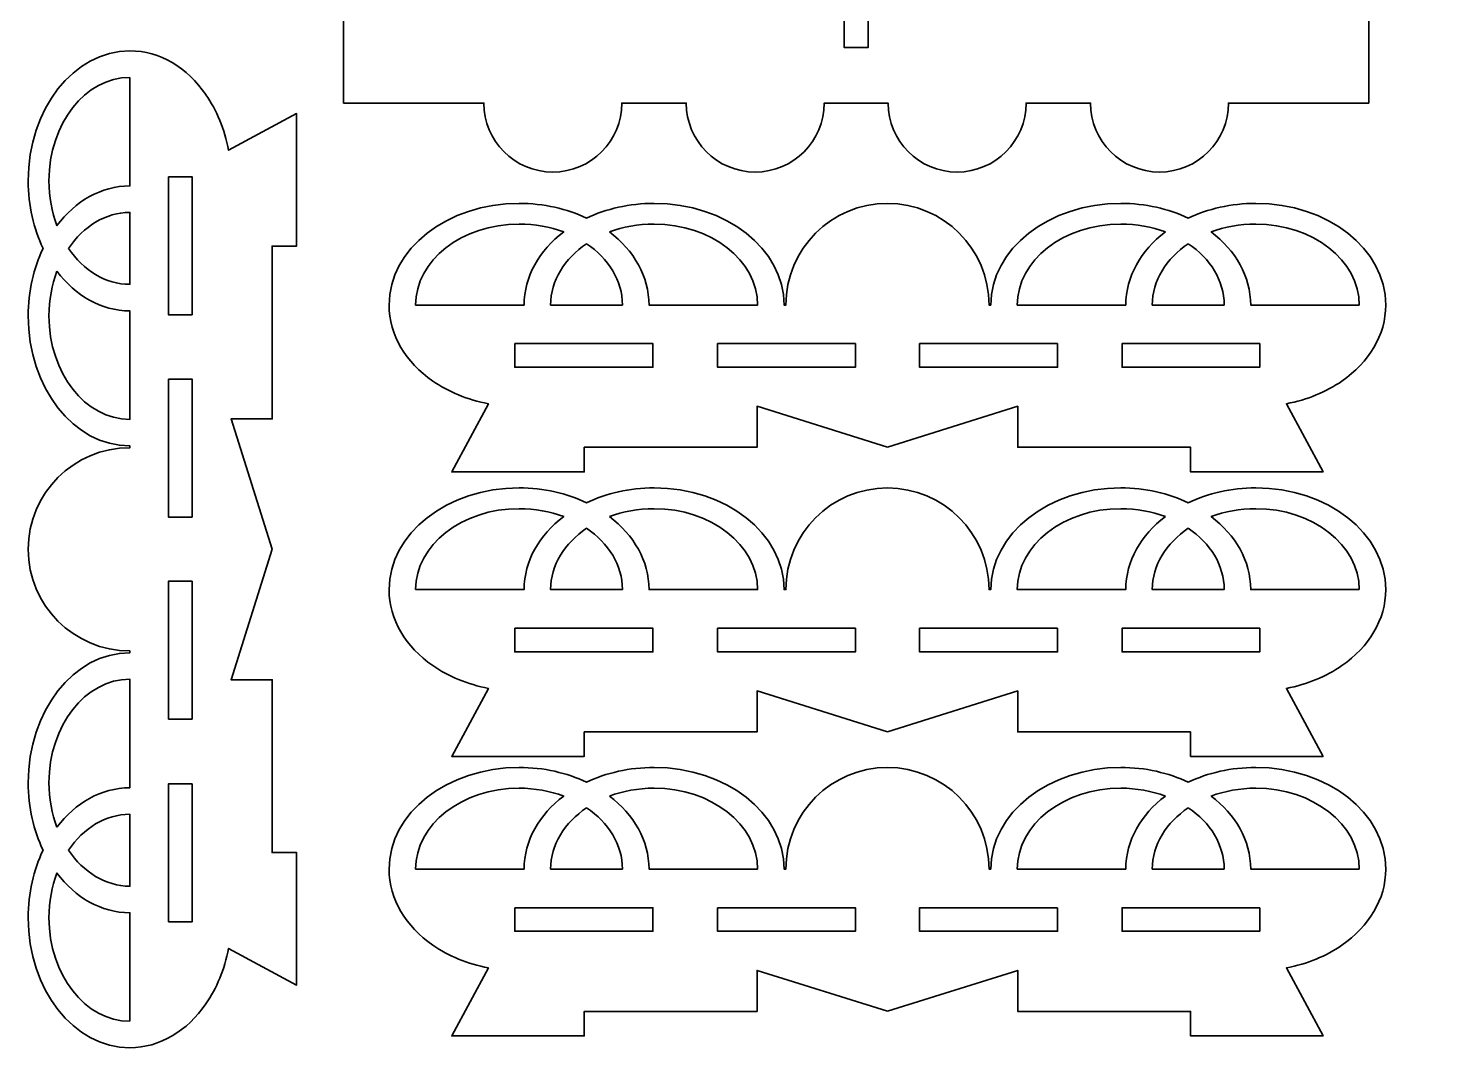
# Model space of a CAD drawing. Header units: inches. Extents: x 2 to 208, y 0 to 297.
# Drawn here: x 2.2 to 207.7, y 0.1 to 148.5 of the extents above; entities that cross this region are included whole.
import ezdxf

# ---------------------------------------------------------------- set-up
doc = ezdxf.new("R2010")
doc.units = ezdxf.units.IN
doc.header["$MEASUREMENT"] = 0
doc.layers.add('$DDT_AUDIT_GENERATED_(3B)', color=7, linetype='Continuous')

# ---------------------------------------------------------------- blocks, each defined once
blk = doc.blocks.new('block 20')
at = {"layer": '$DDT_AUDIT_GENERATED_(3B)', "color": 250, "lineweight": 35, "true_color": 0x231f20}
blk.add_lwpolyline([(122.73, 145.7), (121.01, 145.7), (121.01, 156.18), (122.73, 156.18)], dxfattribs=at)
blk = doc.blocks.new('block 19')
at = {"layer": '$DDT_AUDIT_GENERATED_(3B)'}
blk.add_blockref('block 20', (0, 0), dxfattribs=at)
blk = doc.blocks.new('block 30')
at = {"layer": '$DDT_AUDIT_GENERATED_(3B)', "color": 250, "lineweight": 35, "true_color": 0x231f20}
blk.add_open_spline([(48.13, 212.23), (48.13, 212.23), (48.13, 207.3), (48.13, 207.3), (48.03, 207.3), (47.93, 207.3), (47.83, 207.3), (42.28, 207.3), (37.79, 202.8), (37.79, 197.26), (37.79, 191.71), (42.28, 187.22), (47.83, 187.22), (47.93, 187.22), (48.03, 187.22), (48.13, 187.22), (48.13, 187.22), (48.13, 177.84), (48.13, 177.84), (48.03, 177.84), (47.93, 177.84), (47.83, 177.84), (42.28, 177.84), (37.79, 173.34), (37.79, 167.8), (37.79, 162.25), (42.28, 157.76), (47.83, 157.76), (47.93, 157.76), (48.03, 157.76), (48.13, 157.76), (48.13, 157.76), (48.13, 137.63), (48.13, 137.63), (48.13, 137.63), (68.54, 137.63), (68.54, 137.63), (68.54, 132.08), (73.03, 127.59), (78.58, 127.59), (84.13, 127.59), (88.62, 132.08), (88.62, 137.63), (88.62, 137.63), (98, 137.63), (98, 137.63), (98, 132.08), (102.49, 127.59), (108.04, 127.59), (113.59, 127.59), (118.08, 132.08), (118.08, 137.63), (118.08, 137.63), (122.73, 137.63), (122.73, 137.63)], degree=3, knots=[0, 0, 0, 0, 1, 1, 1, 2, 2, 2, 3, 3, 3, 4, 4, 4, 5, 5, 5, 6, 6, 6, 7, 7, 7, 8, 8, 8, 9, 9, 9, 10, 10, 10, 11, 11, 11, 12, 12, 12, 13, 13, 13, 14, 14, 14, 15, 15, 15, 16, 16, 16, 17, 17, 17, 18, 18, 18, 18], dxfattribs=at)
blk = doc.blocks.new('block 29')
at = {"layer": '$DDT_AUDIT_GENERATED_(3B)'}
blk.add_blockref('block 30', (0, 0), dxfattribs=at)
blk = doc.blocks.new('block 52')
at = {"layer": '$DDT_AUDIT_GENERATED_(3B)', "color": 250, "lineweight": 35, "true_color": 0x231f20}
blk.add_lwpolyline([(122.74, 145.7), (124.46, 145.7), (124.46, 156.18), (122.74, 156.18)], dxfattribs=at)
blk = doc.blocks.new('block 51')
at = {"layer": '$DDT_AUDIT_GENERATED_(3B)'}
blk.add_blockref('block 52', (0, 0), dxfattribs=at)
blk = doc.blocks.new('block 62')
at = {"layer": '$DDT_AUDIT_GENERATED_(3B)', "color": 250, "lineweight": 35, "true_color": 0x231f20}
blk.add_open_spline([(197.34, 212.23), (197.34, 212.23), (197.34, 207.3), (197.34, 207.3), (197.44, 207.3), (197.54, 207.3), (197.64, 207.3), (203.19, 207.3), (207.68, 202.8), (207.68, 197.26), (207.68, 191.71), (203.19, 187.22), (197.64, 187.22), (197.54, 187.22), (197.44, 187.22), (197.34, 187.22), (197.34, 187.22), (197.34, 177.84), (197.34, 177.84), (197.44, 177.84), (197.54, 177.84), (197.64, 177.84), (203.19, 177.84), (207.68, 173.34), (207.68, 167.8), (207.68, 162.25), (203.19, 157.76), (197.64, 157.76), (197.54, 157.76), (197.44, 157.76), (197.34, 157.76), (197.34, 157.76), (197.34, 137.63), (197.34, 137.63), (197.34, 137.63), (176.93, 137.63), (176.93, 137.63), (176.93, 132.08), (172.44, 127.59), (166.89, 127.59), (161.35, 127.59), (156.85, 132.08), (156.85, 137.63), (156.85, 137.63), (147.47, 137.63), (147.47, 137.63), (147.47, 132.08), (142.98, 127.59), (137.43, 127.59), (131.89, 127.59), (127.39, 132.08), (127.39, 137.63), (127.39, 137.63), (122.74, 137.63), (122.74, 137.63)], degree=3, knots=[0, 0, 0, 0, 1, 1, 1, 2, 2, 2, 3, 3, 3, 4, 4, 4, 5, 5, 5, 6, 6, 6, 7, 7, 7, 8, 8, 8, 9, 9, 9, 10, 10, 10, 11, 11, 11, 12, 12, 12, 13, 13, 13, 14, 14, 14, 15, 15, 15, 16, 16, 16, 17, 17, 17, 18, 18, 18, 18], dxfattribs=at)
blk = doc.blocks.new('block 61')
at = {"layer": '$DDT_AUDIT_GENERATED_(3B)'}
blk.add_blockref('block 62', (0, 0), dxfattribs=at)
blk = doc.blocks.new('block 2')
at = {"layer": '$DDT_AUDIT_GENERATED_(3B)'}
for name in ['block 29', 'block 61', 'block 19', 'block 51']:
    blk.add_blockref(name, (0, 0), dxfattribs=at)
blk = doc.blocks.new('block 68')
at = {"layer": '$DDT_AUDIT_GENERATED_(3B)', "color": 250, "lineweight": 35, "true_color": 0x231f20}
blk.add_open_spline([(127.28, 87.54), (127.28, 87.54), (108.3, 93.5), (108.3, 93.5), (108.3, 93.5), (108.3, 87.53), (108.3, 87.53), (108.3, 87.53), (83.15, 87.53), (83.15, 87.53), (83.15, 87.53), (83.15, 83.96), (83.15, 83.96), (83.15, 83.96), (63.86, 83.96), (63.86, 83.96), (63.86, 83.96), (69.21, 93.87), (69.21, 93.87), (66.15, 94.45), (63.39, 95.6), (61.12, 97.17), (61.11, 97.18), (61.11, 97.18), (61.11, 97.18), (57.2, 99.89), (54.74, 103.84), (54.74, 108.24), (54.74, 116.41), (63.21, 123.03), (73.66, 123.03), (77.26, 123.03), (80.63, 122.25), (83.49, 120.88), (86.36, 122.25), (89.72, 123.03), (93.32, 123.03), (103.77, 123.03), (112.24, 116.41), (112.24, 108.24), (112.24, 108.24), (112.5, 108.24), (112.5, 108.24), (112.5, 116.41), (119.12, 123.03), (127.28, 123.03)], degree=3, knots=[0, 0, 0, 0, 1, 1, 1, 2, 2, 2, 3, 3, 3, 4, 4, 4, 5, 5, 5, 6, 6, 6, 7, 7, 7, 8, 8, 8, 9, 9, 9, 10, 10, 10, 11, 11, 11, 12, 12, 12, 13, 13, 13, 14, 14, 14, 15, 15, 15, 15], dxfattribs=at)
blk = doc.blocks.new('block 67')
at = {"layer": '$DDT_AUDIT_GENERATED_(3B)'}
blk.add_blockref('block 68', (0, 0), dxfattribs=at)
blk = doc.blocks.new('block 70')
at = {"layer": '$DDT_AUDIT_GENERATED_(3B)', "color": 250, "lineweight": 35, "true_color": 0x231f20}
blk.add_lwpolyline([(73.04, 102.62), (93.14, 102.62), (93.14, 99.18), (73.04, 99.18), (73.04, 102.62)], dxfattribs=at)
blk = doc.blocks.new('block 69')
at = {"layer": '$DDT_AUDIT_GENERATED_(3B)'}
blk.add_blockref('block 70', (0, 0), dxfattribs=at)
blk = doc.blocks.new('block 72')
at = {"layer": '$DDT_AUDIT_GENERATED_(3B)', "color": 250, "lineweight": 35, "true_color": 0x231f20}
blk.add_lwpolyline([(102.56, 102.62), (122.63, 102.62), (122.63, 99.18), (102.56, 99.18), (102.56, 102.62)], dxfattribs=at)
blk = doc.blocks.new('block 71')
at = {"layer": '$DDT_AUDIT_GENERATED_(3B)'}
blk.add_blockref('block 72', (0, 0), dxfattribs=at)
blk = doc.blocks.new('block 74')
at = {"layer": '$DDT_AUDIT_GENERATED_(3B)', "color": 250, "lineweight": 35, "true_color": 0x231f20}
blk.add_open_spline([(58.6, 108.24), (58.6, 108.24), (74.4, 108.24), (74.4, 108.24), (74.4, 112.41), (76.61, 116.18), (80.16, 118.87), (78.19, 119.6), (75.99, 120.02), (73.66, 120.02), (65.34, 120.02), (58.6, 114.75), (58.6, 108.24)], degree=3, knots=[0, 0, 0, 0, 1, 1, 1, 2, 2, 2, 3, 3, 3, 4, 4, 4, 4], dxfattribs=at)
blk = doc.blocks.new('block 73')
at = {"layer": '$DDT_AUDIT_GENERATED_(3B)'}
blk.add_blockref('block 74', (0, 0), dxfattribs=at)
blk = doc.blocks.new('block 76')
at = {"layer": '$DDT_AUDIT_GENERATED_(3B)', "color": 250, "lineweight": 35, "true_color": 0x231f20}
blk.add_open_spline([(86.82, 118.87), (90.37, 116.18), (92.58, 112.41), (92.58, 108.24), (92.58, 108.24), (108.38, 108.24), (108.38, 108.24), (108.38, 114.75), (101.64, 120.02), (93.32, 120.02), (90.99, 120.02), (88.79, 119.6), (86.82, 118.87)], degree=3, knots=[0, 0, 0, 0, 1, 1, 1, 2, 2, 2, 3, 3, 3, 4, 4, 4, 4], dxfattribs=at)
blk = doc.blocks.new('block 75')
at = {"layer": '$DDT_AUDIT_GENERATED_(3B)'}
blk.add_blockref('block 76', (0, 0), dxfattribs=at)
blk = doc.blocks.new('block 78')
at = {"layer": '$DDT_AUDIT_GENERATED_(3B)', "color": 250, "lineweight": 35, "true_color": 0x231f20}
blk.add_open_spline([(83.49, 117.16), (86.69, 115), (88.72, 111.81), (88.72, 108.24), (88.72, 108.24), (78.26, 108.24), (78.26, 108.24), (78.26, 111.81), (80.29, 115), (83.49, 117.16)], degree=3, knots=[0, 0, 0, 0, 1, 1, 1, 2, 2, 2, 3, 3, 3, 3], dxfattribs=at)
blk = doc.blocks.new('block 77')
at = {"layer": '$DDT_AUDIT_GENERATED_(3B)'}
blk.add_blockref('block 78', (0, 0), dxfattribs=at)
blk = doc.blocks.new('block 80')
at = {"layer": '$DDT_AUDIT_GENERATED_(3B)', "color": 250, "lineweight": 35, "true_color": 0x231f20}
blk.add_open_spline([(127.28, 87.54), (127.28, 87.54), (146.26, 93.5), (146.26, 93.5), (146.26, 93.5), (146.26, 87.53), (146.26, 87.53), (146.26, 87.53), (171.41, 87.53), (171.41, 87.53), (171.41, 87.53), (171.41, 83.96), (171.41, 83.96), (171.41, 83.96), (190.7, 83.96), (190.7, 83.96), (190.7, 83.96), (185.35, 93.87), (185.35, 93.87), (188.41, 94.45), (191.17, 95.6), (193.45, 97.17), (193.45, 97.18), (193.45, 97.18), (193.45, 97.18), (197.36, 99.89), (199.82, 103.84), (199.82, 108.24), (199.82, 116.41), (191.35, 123.03), (180.9, 123.03), (177.3, 123.03), (173.94, 122.25), (171.07, 120.88), (168.21, 122.25), (164.84, 123.03), (161.24, 123.03), (150.8, 123.03), (142.33, 116.41), (142.33, 108.24), (142.33, 108.24), (142.07, 108.24), (142.07, 108.24), (142.07, 116.41), (135.45, 123.03), (127.28, 123.03)], degree=3, knots=[0, 0, 0, 0, 1, 1, 1, 2, 2, 2, 3, 3, 3, 4, 4, 4, 5, 5, 5, 6, 6, 6, 7, 7, 7, 8, 8, 8, 9, 9, 9, 10, 10, 10, 11, 11, 11, 12, 12, 12, 13, 13, 13, 14, 14, 14, 15, 15, 15, 15], dxfattribs=at)
blk = doc.blocks.new('block 79')
at = {"layer": '$DDT_AUDIT_GENERATED_(3B)'}
blk.add_blockref('block 80', (0, 0), dxfattribs=at)
blk = doc.blocks.new('block 82')
at = {"layer": '$DDT_AUDIT_GENERATED_(3B)', "color": 250, "lineweight": 35, "true_color": 0x231f20}
blk.add_lwpolyline([(181.49, 102.62), (161.43, 102.62), (161.43, 99.18), (181.49, 99.18), (181.49, 102.62)], dxfattribs=at)
blk = doc.blocks.new('block 81')
at = {"layer": '$DDT_AUDIT_GENERATED_(3B)'}
blk.add_blockref('block 82', (0, 0), dxfattribs=at)
blk = doc.blocks.new('block 84')
at = {"layer": '$DDT_AUDIT_GENERATED_(3B)', "color": 250, "lineweight": 35, "true_color": 0x231f20}
blk.add_lwpolyline([(152.06, 102.62), (131.97, 102.62), (131.97, 99.18), (152.06, 99.18), (152.06, 102.62)], dxfattribs=at)
blk = doc.blocks.new('block 83')
at = {"layer": '$DDT_AUDIT_GENERATED_(3B)'}
blk.add_blockref('block 84', (0, 0), dxfattribs=at)
blk = doc.blocks.new('block 86')
at = {"layer": '$DDT_AUDIT_GENERATED_(3B)', "color": 250, "lineweight": 35, "true_color": 0x231f20}
blk.add_open_spline([(195.96, 108.24), (195.96, 108.24), (180.16, 108.24), (180.16, 108.24), (180.16, 112.41), (177.96, 116.18), (174.41, 118.87), (176.37, 119.6), (178.58, 120.02), (180.9, 120.02), (189.22, 120.02), (195.96, 114.75), (195.96, 108.24)], degree=3, knots=[0, 0, 0, 0, 1, 1, 1, 2, 2, 2, 3, 3, 3, 4, 4, 4, 4], dxfattribs=at)
blk = doc.blocks.new('block 85')
at = {"layer": '$DDT_AUDIT_GENERATED_(3B)'}
blk.add_blockref('block 86', (0, 0), dxfattribs=at)
blk = doc.blocks.new('block 88')
at = {"layer": '$DDT_AUDIT_GENERATED_(3B)', "color": 250, "lineweight": 35, "true_color": 0x231f20}
blk.add_open_spline([(167.74, 118.87), (164.19, 116.18), (161.98, 112.41), (161.98, 108.24), (161.98, 108.24), (146.19, 108.24), (146.19, 108.24), (146.19, 114.75), (152.93, 120.02), (161.24, 120.02), (163.57, 120.02), (165.78, 119.6), (167.74, 118.87)], degree=3, knots=[0, 0, 0, 0, 1, 1, 1, 2, 2, 2, 3, 3, 3, 4, 4, 4, 4], dxfattribs=at)
blk = doc.blocks.new('block 87')
at = {"layer": '$DDT_AUDIT_GENERATED_(3B)'}
blk.add_blockref('block 88', (0, 0), dxfattribs=at)
blk = doc.blocks.new('block 90')
at = {"layer": '$DDT_AUDIT_GENERATED_(3B)', "color": 250, "lineweight": 35, "true_color": 0x231f20}
blk.add_open_spline([(171.07, 117.16), (167.87, 115), (165.84, 111.81), (165.84, 108.24), (165.84, 108.24), (176.3, 108.24), (176.3, 108.24), (176.3, 111.81), (174.28, 115), (171.07, 117.16)], degree=3, knots=[0, 0, 0, 0, 1, 1, 1, 2, 2, 2, 3, 3, 3, 3], dxfattribs=at)
blk = doc.blocks.new('block 89')
at = {"layer": '$DDT_AUDIT_GENERATED_(3B)'}
blk.add_blockref('block 90', (0, 0), dxfattribs=at)
blk = doc.blocks.new('block 92')
at = {"layer": '$DDT_AUDIT_GENERATED_(3B)', "color": 250, "lineweight": 35, "true_color": 0x231f20}
blk.add_open_spline([(127.28, 46.13), (127.28, 46.13), (108.3, 52.08), (108.3, 52.08), (108.3, 52.08), (108.3, 46.11), (108.3, 46.11), (108.3, 46.11), (83.15, 46.11), (83.15, 46.11), (83.15, 46.11), (83.15, 42.54), (83.15, 42.54), (83.15, 42.54), (63.86, 42.54), (63.86, 42.54), (63.86, 42.54), (69.21, 52.45), (69.21, 52.45), (66.15, 53.03), (63.39, 54.18), (61.12, 55.76), (61.11, 55.76), (61.11, 55.76), (61.11, 55.76), (57.2, 58.47), (54.74, 62.43), (54.74, 66.83), (54.74, 74.99), (63.21, 81.62), (73.66, 81.62), (77.26, 81.62), (80.63, 80.83), (83.49, 79.46), (86.36, 80.83), (89.72, 81.62), (93.32, 81.62), (103.77, 81.62), (112.24, 74.99), (112.24, 66.83), (112.24, 66.83), (112.5, 66.83), (112.5, 66.83), (112.5, 74.99), (119.12, 81.61), (127.28, 81.62)], degree=3, knots=[0, 0, 0, 0, 1, 1, 1, 2, 2, 2, 3, 3, 3, 4, 4, 4, 5, 5, 5, 6, 6, 6, 7, 7, 7, 8, 8, 8, 9, 9, 9, 10, 10, 10, 11, 11, 11, 12, 12, 12, 13, 13, 13, 14, 14, 14, 15, 15, 15, 15], dxfattribs=at)
blk = doc.blocks.new('block 91')
at = {"layer": '$DDT_AUDIT_GENERATED_(3B)'}
blk.add_blockref('block 92', (0, 0), dxfattribs=at)
blk = doc.blocks.new('block 94')
at = {"layer": '$DDT_AUDIT_GENERATED_(3B)', "color": 250, "lineweight": 35, "true_color": 0x231f20}
blk.add_lwpolyline([(73.04, 61.21), (93.14, 61.21), (93.14, 57.76), (73.04, 57.76), (73.04, 61.21)], dxfattribs=at)
blk = doc.blocks.new('block 93')
at = {"layer": '$DDT_AUDIT_GENERATED_(3B)'}
blk.add_blockref('block 94', (0, 0), dxfattribs=at)
blk = doc.blocks.new('block 96')
at = {"layer": '$DDT_AUDIT_GENERATED_(3B)', "color": 250, "lineweight": 35, "true_color": 0x231f20}
blk.add_lwpolyline([(102.56, 61.21), (122.63, 61.21), (122.63, 57.76), (102.56, 57.76), (102.56, 61.21)], dxfattribs=at)
blk = doc.blocks.new('block 95')
at = {"layer": '$DDT_AUDIT_GENERATED_(3B)'}
blk.add_blockref('block 96', (0, 0), dxfattribs=at)
blk = doc.blocks.new('block 98')
at = {"layer": '$DDT_AUDIT_GENERATED_(3B)', "color": 250, "lineweight": 35, "true_color": 0x231f20}
blk.add_open_spline([(58.6, 66.83), (58.6, 66.83), (74.4, 66.83), (74.4, 66.83), (74.4, 71), (76.61, 74.76), (80.16, 77.45), (78.19, 78.19), (75.99, 78.6), (73.66, 78.6), (65.34, 78.6), (58.6, 73.33), (58.6, 66.83)], degree=3, knots=[0, 0, 0, 0, 1, 1, 1, 2, 2, 2, 3, 3, 3, 4, 4, 4, 4], dxfattribs=at)
blk = doc.blocks.new('block 97')
at = {"layer": '$DDT_AUDIT_GENERATED_(3B)'}
blk.add_blockref('block 98', (0, 0), dxfattribs=at)
blk = doc.blocks.new('block 100')
at = {"layer": '$DDT_AUDIT_GENERATED_(3B)', "color": 250, "lineweight": 35, "true_color": 0x231f20}
blk.add_open_spline([(86.82, 77.45), (90.37, 74.76), (92.58, 71), (92.58, 66.83), (92.58, 66.83), (108.38, 66.83), (108.38, 66.83), (108.38, 73.33), (101.64, 78.6), (93.32, 78.6), (90.99, 78.6), (88.79, 78.19), (86.82, 77.45)], degree=3, knots=[0, 0, 0, 0, 1, 1, 1, 2, 2, 2, 3, 3, 3, 4, 4, 4, 4], dxfattribs=at)
blk = doc.blocks.new('block 99')
at = {"layer": '$DDT_AUDIT_GENERATED_(3B)'}
blk.add_blockref('block 100', (0, 0), dxfattribs=at)
blk = doc.blocks.new('block 102')
at = {"layer": '$DDT_AUDIT_GENERATED_(3B)', "color": 250, "lineweight": 35, "true_color": 0x231f20}
blk.add_open_spline([(83.49, 75.74), (86.69, 73.59), (88.72, 70.39), (88.72, 66.83), (88.72, 66.83), (78.26, 66.83), (78.26, 66.83), (78.26, 70.39), (80.29, 73.59), (83.49, 75.74)], degree=3, knots=[0, 0, 0, 0, 1, 1, 1, 2, 2, 2, 3, 3, 3, 3], dxfattribs=at)
blk = doc.blocks.new('block 101')
at = {"layer": '$DDT_AUDIT_GENERATED_(3B)'}
blk.add_blockref('block 102', (0, 0), dxfattribs=at)
blk = doc.blocks.new('block 104')
at = {"layer": '$DDT_AUDIT_GENERATED_(3B)', "color": 250, "lineweight": 35, "true_color": 0x231f20}
blk.add_open_spline([(127.28, 46.13), (127.28, 46.13), (146.26, 52.08), (146.26, 52.08), (146.26, 52.08), (146.26, 46.11), (146.26, 46.11), (146.26, 46.11), (171.41, 46.11), (171.41, 46.11), (171.41, 46.11), (171.41, 42.54), (171.41, 42.54), (171.41, 42.54), (190.7, 42.54), (190.7, 42.54), (190.7, 42.54), (185.35, 52.45), (185.35, 52.45), (188.41, 53.03), (191.17, 54.18), (193.45, 55.76), (193.45, 55.76), (193.45, 55.76), (193.45, 55.76), (197.36, 58.47), (199.82, 62.43), (199.82, 66.83), (199.82, 74.99), (191.35, 81.62), (180.9, 81.62), (177.3, 81.62), (173.94, 80.83), (171.07, 79.46), (168.21, 80.83), (164.84, 81.62), (161.24, 81.62), (150.8, 81.62), (142.33, 74.99), (142.33, 66.83), (142.33, 66.83), (142.07, 66.83), (142.07, 66.83), (142.07, 74.99), (135.45, 81.61), (127.28, 81.62)], degree=3, knots=[0, 0, 0, 0, 1, 1, 1, 2, 2, 2, 3, 3, 3, 4, 4, 4, 5, 5, 5, 6, 6, 6, 7, 7, 7, 8, 8, 8, 9, 9, 9, 10, 10, 10, 11, 11, 11, 12, 12, 12, 13, 13, 13, 14, 14, 14, 15, 15, 15, 15], dxfattribs=at)
blk = doc.blocks.new('block 103')
at = {"layer": '$DDT_AUDIT_GENERATED_(3B)'}
blk.add_blockref('block 104', (0, 0), dxfattribs=at)
blk = doc.blocks.new('block 106')
at = {"layer": '$DDT_AUDIT_GENERATED_(3B)', "color": 250, "lineweight": 35, "true_color": 0x231f20}
blk.add_lwpolyline([(181.49, 61.21), (161.43, 61.21), (161.43, 57.76), (181.49, 57.76), (181.49, 61.21)], dxfattribs=at)
blk = doc.blocks.new('block 105')
at = {"layer": '$DDT_AUDIT_GENERATED_(3B)'}
blk.add_blockref('block 106', (0, 0), dxfattribs=at)
blk = doc.blocks.new('block 108')
at = {"layer": '$DDT_AUDIT_GENERATED_(3B)', "color": 250, "lineweight": 35, "true_color": 0x231f20}
blk.add_lwpolyline([(152.06, 61.21), (131.97, 61.21), (131.97, 57.76), (152.06, 57.76), (152.06, 61.21)], dxfattribs=at)
blk = doc.blocks.new('block 107')
at = {"layer": '$DDT_AUDIT_GENERATED_(3B)'}
blk.add_blockref('block 108', (0, 0), dxfattribs=at)
blk = doc.blocks.new('block 110')
at = {"layer": '$DDT_AUDIT_GENERATED_(3B)', "color": 250, "lineweight": 35, "true_color": 0x231f20}
blk.add_open_spline([(195.96, 66.83), (195.96, 66.83), (180.16, 66.83), (180.16, 66.83), (180.16, 71), (177.96, 74.76), (174.41, 77.45), (176.37, 78.19), (178.58, 78.6), (180.9, 78.6), (189.22, 78.6), (195.96, 73.33), (195.96, 66.83)], degree=3, knots=[0, 0, 0, 0, 1, 1, 1, 2, 2, 2, 3, 3, 3, 4, 4, 4, 4], dxfattribs=at)
blk = doc.blocks.new('block 109')
at = {"layer": '$DDT_AUDIT_GENERATED_(3B)'}
blk.add_blockref('block 110', (0, 0), dxfattribs=at)
blk = doc.blocks.new('block 112')
at = {"layer": '$DDT_AUDIT_GENERATED_(3B)', "color": 250, "lineweight": 35, "true_color": 0x231f20}
blk.add_open_spline([(167.74, 77.45), (164.19, 74.76), (161.98, 71), (161.98, 66.83), (161.98, 66.83), (146.19, 66.83), (146.19, 66.83), (146.19, 73.33), (152.93, 78.6), (161.24, 78.6), (163.57, 78.6), (165.78, 78.19), (167.74, 77.45)], degree=3, knots=[0, 0, 0, 0, 1, 1, 1, 2, 2, 2, 3, 3, 3, 4, 4, 4, 4], dxfattribs=at)
blk = doc.blocks.new('block 111')
at = {"layer": '$DDT_AUDIT_GENERATED_(3B)'}
blk.add_blockref('block 112', (0, 0), dxfattribs=at)
blk = doc.blocks.new('block 114')
at = {"layer": '$DDT_AUDIT_GENERATED_(3B)', "color": 250, "lineweight": 35, "true_color": 0x231f20}
blk.add_open_spline([(171.07, 75.74), (167.87, 73.59), (165.84, 70.39), (165.84, 66.83), (165.84, 66.83), (176.3, 66.83), (176.3, 66.83), (176.3, 70.39), (174.28, 73.59), (171.07, 75.74)], degree=3, knots=[0, 0, 0, 0, 1, 1, 1, 2, 2, 2, 3, 3, 3, 3], dxfattribs=at)
blk = doc.blocks.new('block 113')
at = {"layer": '$DDT_AUDIT_GENERATED_(3B)'}
blk.add_blockref('block 114', (0, 0), dxfattribs=at)
blk = doc.blocks.new('block 116')
at = {"layer": '$DDT_AUDIT_GENERATED_(3B)', "color": 250, "lineweight": 35, "true_color": 0x231f20}
blk.add_open_spline([(127.28, 5.45), (127.28, 5.45), (108.3, 11.4), (108.3, 11.4), (108.3, 11.4), (108.3, 5.43), (108.3, 5.43), (108.3, 5.43), (83.15, 5.43), (83.15, 5.43), (83.15, 5.43), (83.15, 1.87), (83.15, 1.87), (83.15, 1.87), (63.86, 1.87), (63.86, 1.87), (63.86, 1.87), (69.21, 11.77), (69.21, 11.77), (66.15, 12.35), (63.39, 13.5), (61.12, 15.08), (61.11, 15.08), (61.11, 15.09), (61.11, 15.09), (57.2, 17.79), (54.74, 21.75), (54.74, 26.15), (54.74, 34.32), (63.21, 40.94), (73.66, 40.94), (77.26, 40.94), (80.63, 40.15), (83.49, 38.79), (86.36, 40.15), (89.72, 40.94), (93.32, 40.94), (103.77, 40.94), (112.24, 34.32), (112.24, 26.15), (112.24, 26.15), (112.5, 26.15), (112.5, 26.15), (112.5, 34.32), (119.12, 40.94), (127.28, 40.94)], degree=3, knots=[0, 0, 0, 0, 1, 1, 1, 2, 2, 2, 3, 3, 3, 4, 4, 4, 5, 5, 5, 6, 6, 6, 7, 7, 7, 8, 8, 8, 9, 9, 9, 10, 10, 10, 11, 11, 11, 12, 12, 12, 13, 13, 13, 14, 14, 14, 15, 15, 15, 15], dxfattribs=at)
blk = doc.blocks.new('block 115')
at = {"layer": '$DDT_AUDIT_GENERATED_(3B)'}
blk.add_blockref('block 116', (0, 0), dxfattribs=at)
blk = doc.blocks.new('block 118')
at = {"layer": '$DDT_AUDIT_GENERATED_(3B)', "color": 250, "lineweight": 35, "true_color": 0x231f20}
blk.add_lwpolyline([(73.04, 20.53), (93.14, 20.53), (93.14, 17.09), (73.04, 17.09), (73.04, 20.53)], dxfattribs=at)
blk = doc.blocks.new('block 117')
at = {"layer": '$DDT_AUDIT_GENERATED_(3B)'}
blk.add_blockref('block 118', (0, 0), dxfattribs=at)
blk = doc.blocks.new('block 120')
at = {"layer": '$DDT_AUDIT_GENERATED_(3B)', "color": 250, "lineweight": 35, "true_color": 0x231f20}
blk.add_lwpolyline([(102.56, 20.53), (122.63, 20.53), (122.63, 17.09), (102.56, 17.09), (102.56, 20.53)], dxfattribs=at)
blk = doc.blocks.new('block 119')
at = {"layer": '$DDT_AUDIT_GENERATED_(3B)'}
blk.add_blockref('block 120', (0, 0), dxfattribs=at)
blk = doc.blocks.new('block 122')
at = {"layer": '$DDT_AUDIT_GENERATED_(3B)', "color": 250, "lineweight": 35, "true_color": 0x231f20}
blk.add_open_spline([(58.6, 26.15), (58.6, 26.15), (74.4, 26.15), (74.4, 26.15), (74.4, 30.32), (76.61, 34.08), (80.16, 36.77), (78.19, 37.51), (75.99, 37.92), (73.66, 37.92), (65.34, 37.92), (58.6, 32.65), (58.6, 26.15)], degree=3, knots=[0, 0, 0, 0, 1, 1, 1, 2, 2, 2, 3, 3, 3, 4, 4, 4, 4], dxfattribs=at)
blk = doc.blocks.new('block 121')
at = {"layer": '$DDT_AUDIT_GENERATED_(3B)'}
blk.add_blockref('block 122', (0, 0), dxfattribs=at)
blk = doc.blocks.new('block 124')
at = {"layer": '$DDT_AUDIT_GENERATED_(3B)', "color": 250, "lineweight": 35, "true_color": 0x231f20}
blk.add_open_spline([(86.82, 36.77), (90.37, 34.08), (92.58, 30.32), (92.58, 26.15), (92.58, 26.15), (108.38, 26.15), (108.38, 26.15), (108.38, 32.65), (101.64, 37.92), (93.32, 37.92), (90.99, 37.92), (88.79, 37.51), (86.82, 36.77)], degree=3, knots=[0, 0, 0, 0, 1, 1, 1, 2, 2, 2, 3, 3, 3, 4, 4, 4, 4], dxfattribs=at)
blk = doc.blocks.new('block 123')
at = {"layer": '$DDT_AUDIT_GENERATED_(3B)'}
blk.add_blockref('block 124', (0, 0), dxfattribs=at)
blk = doc.blocks.new('block 126')
at = {"layer": '$DDT_AUDIT_GENERATED_(3B)', "color": 250, "lineweight": 35, "true_color": 0x231f20}
blk.add_open_spline([(83.49, 35.07), (86.69, 32.91), (88.72, 29.71), (88.72, 26.15), (88.72, 26.15), (78.26, 26.15), (78.26, 26.15), (78.26, 29.71), (80.29, 32.91), (83.49, 35.07)], degree=3, knots=[0, 0, 0, 0, 1, 1, 1, 2, 2, 2, 3, 3, 3, 3], dxfattribs=at)
blk = doc.blocks.new('block 125')
at = {"layer": '$DDT_AUDIT_GENERATED_(3B)'}
blk.add_blockref('block 126', (0, 0), dxfattribs=at)
blk = doc.blocks.new('block 128')
at = {"layer": '$DDT_AUDIT_GENERATED_(3B)', "color": 250, "lineweight": 35, "true_color": 0x231f20}
blk.add_open_spline([(127.28, 5.45), (127.28, 5.45), (146.26, 11.4), (146.26, 11.4), (146.26, 11.4), (146.26, 5.43), (146.26, 5.43), (146.26, 5.43), (171.41, 5.43), (171.41, 5.43), (171.41, 5.43), (171.41, 1.87), (171.41, 1.87), (171.41, 1.87), (190.7, 1.87), (190.7, 1.87), (190.7, 1.87), (185.35, 11.77), (185.35, 11.77), (188.41, 12.35), (191.17, 13.5), (193.45, 15.08), (193.45, 15.08), (193.45, 15.09), (193.45, 15.09), (197.36, 17.79), (199.82, 21.75), (199.82, 26.15), (199.82, 34.32), (191.35, 40.94), (180.9, 40.94), (177.3, 40.94), (173.94, 40.15), (171.07, 38.79), (168.21, 40.15), (164.84, 40.94), (161.24, 40.94), (150.8, 40.94), (142.33, 34.32), (142.33, 26.15), (142.33, 26.15), (142.07, 26.15), (142.07, 26.15), (142.07, 34.32), (135.45, 40.94), (127.28, 40.94)], degree=3, knots=[0, 0, 0, 0, 1, 1, 1, 2, 2, 2, 3, 3, 3, 4, 4, 4, 5, 5, 5, 6, 6, 6, 7, 7, 7, 8, 8, 8, 9, 9, 9, 10, 10, 10, 11, 11, 11, 12, 12, 12, 13, 13, 13, 14, 14, 14, 15, 15, 15, 15], dxfattribs=at)
blk = doc.blocks.new('block 127')
at = {"layer": '$DDT_AUDIT_GENERATED_(3B)'}
blk.add_blockref('block 128', (0, 0), dxfattribs=at)
blk = doc.blocks.new('block 130')
at = {"layer": '$DDT_AUDIT_GENERATED_(3B)', "color": 250, "lineweight": 35, "true_color": 0x231f20}
blk.add_lwpolyline([(181.49, 20.53), (161.43, 20.53), (161.43, 17.09), (181.49, 17.09), (181.49, 20.53)], dxfattribs=at)
blk = doc.blocks.new('block 129')
at = {"layer": '$DDT_AUDIT_GENERATED_(3B)'}
blk.add_blockref('block 130', (0, 0), dxfattribs=at)
blk = doc.blocks.new('block 132')
at = {"layer": '$DDT_AUDIT_GENERATED_(3B)', "color": 250, "lineweight": 35, "true_color": 0x231f20}
blk.add_lwpolyline([(152.06, 20.53), (131.97, 20.53), (131.97, 17.09), (152.06, 17.09), (152.06, 20.53)], dxfattribs=at)
blk = doc.blocks.new('block 131')
at = {"layer": '$DDT_AUDIT_GENERATED_(3B)'}
blk.add_blockref('block 132', (0, 0), dxfattribs=at)
blk = doc.blocks.new('block 134')
at = {"layer": '$DDT_AUDIT_GENERATED_(3B)', "color": 250, "lineweight": 35, "true_color": 0x231f20}
blk.add_open_spline([(195.96, 26.15), (195.96, 26.15), (180.16, 26.15), (180.16, 26.15), (180.16, 30.32), (177.96, 34.08), (174.41, 36.77), (176.37, 37.51), (178.58, 37.92), (180.9, 37.92), (189.22, 37.92), (195.96, 32.65), (195.96, 26.15)], degree=3, knots=[0, 0, 0, 0, 1, 1, 1, 2, 2, 2, 3, 3, 3, 4, 4, 4, 4], dxfattribs=at)
blk = doc.blocks.new('block 133')
at = {"layer": '$DDT_AUDIT_GENERATED_(3B)'}
blk.add_blockref('block 134', (0, 0), dxfattribs=at)
blk = doc.blocks.new('block 136')
at = {"layer": '$DDT_AUDIT_GENERATED_(3B)', "color": 250, "lineweight": 35, "true_color": 0x231f20}
blk.add_open_spline([(167.74, 36.77), (164.19, 34.08), (161.98, 30.32), (161.98, 26.15), (161.98, 26.15), (146.19, 26.15), (146.19, 26.15), (146.19, 32.65), (152.93, 37.92), (161.24, 37.92), (163.57, 37.92), (165.78, 37.51), (167.74, 36.77)], degree=3, knots=[0, 0, 0, 0, 1, 1, 1, 2, 2, 2, 3, 3, 3, 4, 4, 4, 4], dxfattribs=at)
blk = doc.blocks.new('block 135')
at = {"layer": '$DDT_AUDIT_GENERATED_(3B)'}
blk.add_blockref('block 136', (0, 0), dxfattribs=at)
blk = doc.blocks.new('block 138')
at = {"layer": '$DDT_AUDIT_GENERATED_(3B)', "color": 250, "lineweight": 35, "true_color": 0x231f20}
blk.add_open_spline([(171.07, 35.07), (167.87, 32.91), (165.84, 29.71), (165.84, 26.15), (165.84, 26.15), (176.3, 26.15), (176.3, 26.15), (176.3, 29.71), (174.28, 32.91), (171.07, 35.07)], degree=3, knots=[0, 0, 0, 0, 1, 1, 1, 2, 2, 2, 3, 3, 3, 3], dxfattribs=at)
blk = doc.blocks.new('block 137')
at = {"layer": '$DDT_AUDIT_GENERATED_(3B)'}
blk.add_blockref('block 138', (0, 0), dxfattribs=at)
blk = doc.blocks.new('block 140')
at = {"layer": '$DDT_AUDIT_GENERATED_(3B)', "color": 250, "lineweight": 35, "true_color": 0x231f20}
blk.add_open_spline([(37.71, 72.69), (37.71, 72.69), (31.75, 53.7), (31.75, 53.7), (31.75, 53.7), (37.73, 53.71), (37.73, 53.71), (37.73, 53.71), (37.72, 28.56), (37.72, 28.56), (37.72, 28.56), (41.29, 28.56), (41.29, 28.56), (41.29, 28.56), (41.29, 9.27), (41.29, 9.27), (41.29, 9.27), (31.38, 14.61), (31.38, 14.61), (30.81, 11.56), (29.65, 8.8), (28.08, 6.52), (28.08, 6.52), (28.07, 6.52), (28.07, 6.52), (25.36, 2.61), (21.41, 0.15), (17.01, 0.15), (8.84, 0.15), (2.22, 8.62), (2.22, 19.07), (2.22, 22.67), (3.01, 26.03), (4.37, 28.9), (3.01, 31.76), (2.22, 35.12), (2.22, 38.72), (2.22, 49.17), (8.84, 57.64), (17.01, 57.64), (17.01, 57.64), (17.01, 57.9), (17.01, 57.9), (8.84, 57.9), (2.22, 64.52), (2.22, 72.69)], degree=3, knots=[0, 0, 0, 0, 1, 1, 1, 2, 2, 2, 3, 3, 3, 4, 4, 4, 5, 5, 5, 6, 6, 6, 7, 7, 7, 8, 8, 8, 9, 9, 9, 10, 10, 10, 11, 11, 11, 12, 12, 12, 13, 13, 13, 14, 14, 14, 15, 15, 15, 15], dxfattribs=at)
blk = doc.blocks.new('block 139')
at = {"layer": '$DDT_AUDIT_GENERATED_(3B)'}
blk.add_blockref('block 140', (0, 0), dxfattribs=at)
blk = doc.blocks.new('block 142')
at = {"layer": '$DDT_AUDIT_GENERATED_(3B)', "color": 250, "lineweight": 35, "true_color": 0x231f20}
blk.add_lwpolyline([(22.63, 18.45), (22.63, 38.54), (26.07, 38.54), (26.07, 18.45), (22.63, 18.45)], dxfattribs=at)
blk = doc.blocks.new('block 141')
at = {"layer": '$DDT_AUDIT_GENERATED_(3B)'}
blk.add_blockref('block 142', (0, 0), dxfattribs=at)
blk = doc.blocks.new('block 144')
at = {"layer": '$DDT_AUDIT_GENERATED_(3B)', "color": 250, "lineweight": 35, "true_color": 0x231f20}
blk.add_lwpolyline([(22.63, 47.97), (22.63, 68.03), (26.07, 68.03), (26.07, 47.97), (22.63, 47.97)], dxfattribs=at)
blk = doc.blocks.new('block 143')
at = {"layer": '$DDT_AUDIT_GENERATED_(3B)'}
blk.add_blockref('block 144', (0, 0), dxfattribs=at)
blk = doc.blocks.new('block 146')
at = {"layer": '$DDT_AUDIT_GENERATED_(3B)', "color": 250, "lineweight": 35, "true_color": 0x231f20}
blk.add_open_spline([(17.01, 4.01), (17.01, 4.01), (17.01, 19.8), (17.01, 19.8), (12.84, 19.8), (9.07, 22.01), (6.39, 25.56), (5.65, 23.6), (5.24, 21.39), (5.24, 19.07), (5.24, 10.75), (10.51, 4.01), (17.01, 4.01)], degree=3, knots=[0, 0, 0, 0, 1, 1, 1, 2, 2, 2, 3, 3, 3, 4, 4, 4, 4], dxfattribs=at)
blk = doc.blocks.new('block 145')
at = {"layer": '$DDT_AUDIT_GENERATED_(3B)'}
blk.add_blockref('block 146', (0, 0), dxfattribs=at)
blk = doc.blocks.new('block 148')
at = {"layer": '$DDT_AUDIT_GENERATED_(3B)', "color": 250, "lineweight": 35, "true_color": 0x231f20}
blk.add_open_spline([(6.39, 32.23), (9.07, 35.78), (12.84, 37.98), (17.01, 37.98), (17.01, 37.98), (17.01, 53.78), (17.01, 53.78), (10.51, 53.78), (5.24, 47.04), (5.24, 38.72), (5.24, 36.4), (5.65, 34.19), (6.39, 32.23)], degree=3, knots=[0, 0, 0, 0, 1, 1, 1, 2, 2, 2, 3, 3, 3, 4, 4, 4, 4], dxfattribs=at)
blk = doc.blocks.new('block 147')
at = {"layer": '$DDT_AUDIT_GENERATED_(3B)'}
blk.add_blockref('block 148', (0, 0), dxfattribs=at)
blk = doc.blocks.new('block 150')
at = {"layer": '$DDT_AUDIT_GENERATED_(3B)', "color": 250, "lineweight": 35, "true_color": 0x231f20}
blk.add_open_spline([(8.09, 28.9), (10.25, 32.1), (13.44, 34.13), (17.01, 34.13), (17.01, 34.13), (17.01, 23.66), (17.01, 23.66), (13.44, 23.66), (10.25, 25.69), (8.09, 28.9)], degree=3, knots=[0, 0, 0, 0, 1, 1, 1, 2, 2, 2, 3, 3, 3, 3], dxfattribs=at)
blk = doc.blocks.new('block 149')
at = {"layer": '$DDT_AUDIT_GENERATED_(3B)'}
blk.add_blockref('block 150', (0, 0), dxfattribs=at)
blk = doc.blocks.new('block 152')
at = {"layer": '$DDT_AUDIT_GENERATED_(3B)', "color": 250, "lineweight": 35, "true_color": 0x231f20}
blk.add_open_spline([(37.71, 72.69), (37.71, 72.69), (31.75, 91.67), (31.75, 91.67), (31.75, 91.67), (37.73, 91.67), (37.73, 91.67), (37.73, 91.67), (37.72, 116.82), (37.72, 116.82), (37.72, 116.82), (41.29, 116.82), (41.29, 116.82), (41.29, 116.82), (41.29, 136.11), (41.29, 136.11), (41.29, 136.11), (31.38, 130.76), (31.38, 130.76), (30.81, 133.82), (29.65, 136.58), (28.08, 138.85), (28.08, 138.86), (28.07, 138.86), (28.07, 138.86), (25.36, 142.77), (21.41, 145.23), (17.01, 145.23), (8.84, 145.23), (2.22, 136.76), (2.22, 126.31), (2.22, 122.71), (3.01, 119.34), (4.37, 116.48), (3.01, 113.61), (2.22, 110.25), (2.22, 106.65), (2.22, 96.2), (8.84, 87.73), (17.01, 87.73), (17.01, 87.73), (17.01, 87.47), (17.01, 87.47), (8.84, 87.47), (2.22, 80.85), (2.22, 72.69)], degree=3, knots=[0, 0, 0, 0, 1, 1, 1, 2, 2, 2, 3, 3, 3, 4, 4, 4, 5, 5, 5, 6, 6, 6, 7, 7, 7, 8, 8, 8, 9, 9, 9, 10, 10, 10, 11, 11, 11, 12, 12, 12, 13, 13, 13, 14, 14, 14, 15, 15, 15, 15], dxfattribs=at)
blk = doc.blocks.new('block 151')
at = {"layer": '$DDT_AUDIT_GENERATED_(3B)'}
blk.add_blockref('block 152', (0, 0), dxfattribs=at)
blk = doc.blocks.new('block 154')
at = {"layer": '$DDT_AUDIT_GENERATED_(3B)', "color": 250, "lineweight": 35, "true_color": 0x231f20}
blk.add_lwpolyline([(22.63, 126.9), (22.63, 106.83), (26.07, 106.83), (26.07, 126.9), (22.63, 126.9)], dxfattribs=at)
blk = doc.blocks.new('block 153')
at = {"layer": '$DDT_AUDIT_GENERATED_(3B)'}
blk.add_blockref('block 154', (0, 0), dxfattribs=at)
blk = doc.blocks.new('block 156')
at = {"layer": '$DDT_AUDIT_GENERATED_(3B)', "color": 250, "lineweight": 35, "true_color": 0x231f20}
blk.add_lwpolyline([(22.63, 97.47), (22.63, 77.37), (26.07, 77.37), (26.07, 97.47), (22.63, 97.47)], dxfattribs=at)
blk = doc.blocks.new('block 155')
at = {"layer": '$DDT_AUDIT_GENERATED_(3B)'}
blk.add_blockref('block 156', (0, 0), dxfattribs=at)
blk = doc.blocks.new('block 158')
at = {"layer": '$DDT_AUDIT_GENERATED_(3B)', "color": 250, "lineweight": 35, "true_color": 0x231f20}
blk.add_open_spline([(17.01, 141.37), (17.01, 141.37), (17.01, 125.57), (17.01, 125.57), (12.84, 125.57), (9.07, 123.36), (6.39, 119.81), (5.65, 121.78), (5.24, 123.98), (5.24, 126.31), (5.24, 134.63), (10.51, 141.37), (17.01, 141.37)], degree=3, knots=[0, 0, 0, 0, 1, 1, 1, 2, 2, 2, 3, 3, 3, 4, 4, 4, 4], dxfattribs=at)
blk = doc.blocks.new('block 157')
at = {"layer": '$DDT_AUDIT_GENERATED_(3B)'}
blk.add_blockref('block 158', (0, 0), dxfattribs=at)
blk = doc.blocks.new('block 160')
at = {"layer": '$DDT_AUDIT_GENERATED_(3B)', "color": 250, "lineweight": 35, "true_color": 0x231f20}
blk.add_open_spline([(6.39, 113.15), (9.07, 109.6), (12.84, 107.39), (17.01, 107.39), (17.01, 107.39), (17.01, 91.59), (17.01, 91.59), (10.51, 91.59), (5.24, 98.33), (5.24, 106.65), (5.24, 108.98), (5.65, 111.18), (6.39, 113.15)], degree=3, knots=[0, 0, 0, 0, 1, 1, 1, 2, 2, 2, 3, 3, 3, 4, 4, 4, 4], dxfattribs=at)
blk = doc.blocks.new('block 159')
at = {"layer": '$DDT_AUDIT_GENERATED_(3B)'}
blk.add_blockref('block 160', (0, 0), dxfattribs=at)
blk = doc.blocks.new('block 162')
at = {"layer": '$DDT_AUDIT_GENERATED_(3B)', "color": 250, "lineweight": 35, "true_color": 0x231f20}
blk.add_open_spline([(8.09, 116.48), (10.25, 113.28), (13.44, 111.25), (17.01, 111.25), (17.01, 111.25), (17.01, 121.71), (17.01, 121.71), (13.44, 121.71), (10.25, 119.68), (8.09, 116.48)], degree=3, knots=[0, 0, 0, 0, 1, 1, 1, 2, 2, 2, 3, 3, 3, 3], dxfattribs=at)
blk = doc.blocks.new('block 161')
at = {"layer": '$DDT_AUDIT_GENERATED_(3B)'}
blk.add_blockref('block 162', (0, 0), dxfattribs=at)

msp = doc.modelspace()

# ---------------------------------------------------------------- block references
at = {"layer": '$DDT_AUDIT_GENERATED_(3B)'}
for name in ['block 2', 'block 151', 'block 157', 'block 153', 'block 161', 'block 67', 'block 79', 'block 73', 'block 75', 'block 87', 'block 85', 'block 77', 'block 89', 'block 159', 'block 69', 'block 71', 'block 83', 'block 81', 'block 155', 'block 91', 'block 103', 'block 97', 'block 99', 'block 111', 'block 109', 'block 101', 'block 113', 'block 139', 'block 143', 'block 93', 'block 95', 'block 107', 'block 105', 'block 147', 'block 115', 'block 127', 'block 141', 'block 121', 'block 123', 'block 135', 'block 133', 'block 125', 'block 137', 'block 149', 'block 145', 'block 117', 'block 119', 'block 131', 'block 129']:
    msp.add_blockref(name, (0, 0), dxfattribs=at)

doc.saveas('drawing.dxf')
